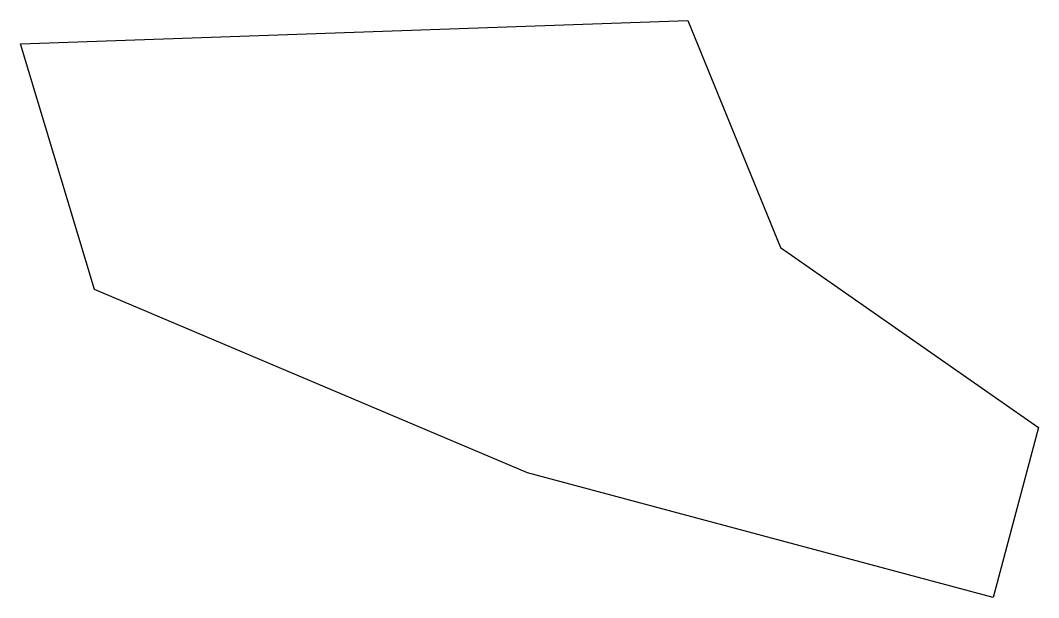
# Model space of a CAD drawing. Header units: millimetres. Extents: x 18 to 128, y -43 to 20.
import ezdxf

# ---------------------------------------------------------------- set-up
doc = ezdxf.new("R2010")
doc.units = ezdxf.units.MM

msp = doc.modelspace()

# ---------------------------------------------------------------- linework, layer by layer
for p, q in [((18, 17), (90, 19.55)), ((90, 19.55), (100, -4.95)), ((26, -9.5), (18, 17)), ((100, -4.95), (127.85, -24.38)), ((72.71, -29.27), (26, -9.5)), ((127.85, -24.38), (122.94, -42.73)), ((122.94, -42.73), (72.71, -29.27))]:
    msp.add_line(p, q)

doc.saveas('drawing.dxf')
